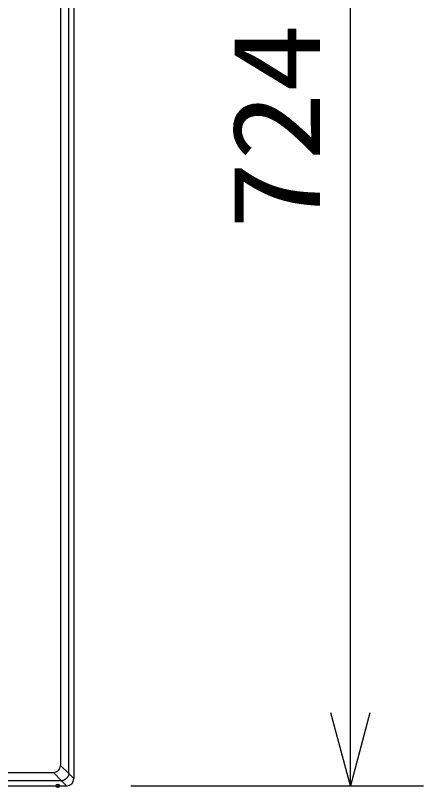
# Model space of a CAD drawing. Units: millimetres, scale not verified. Extents: x -63 to 62, y -56 to 57.
# Drawn here: x 20.62 to 31.78, y -1.26 to 19.86 of the extents above; entities that cross this region are included whole.
import ezdxf
from ezdxf.enums import TextEntityAlignment as Align

# ---------------------------------------------------------------- set-up
doc = ezdxf.new("R2010")
doc.units = ezdxf.units.MM
doc.header["$LTSCALE"] = 0.190277
doc.header["$PDMODE"] = 32
doc.header["$PDSIZE"] = 0.0951
for name, color, linetype in [('0-3_GAIKEI', 1, 'Continuous'), ('0-4_WAKU', 3, 'Continuous'), ('0-5_SUNPO', 3, 'Continuous')]:
    doc.layers.add(name, color=color, linetype=linetype)
doc.styles.add('ＭＳ ゴシック', font='')
doc.styles.get('ＭＳ ゴシック').set_extended_font_data('MS Gothic')

# ---------------------------------------------------------------- blocks, each defined once
blk = doc.blocks.new('_OPEN30')
at = {"layer": '0-5_SUNPO', "color": 7}
blk.add_line((0, 0), (-1, 0), dxfattribs=at)
blk.add_lwpolyline([(-1, 0.26795), (0, 0), (-1, -0.26795)], dxfattribs=at)

msp = doc.modelspace()

# ---------------------------------------------------------------- linework, layer by layer
at = {"layer": '0-3_GAIKEI'}
for p, q in [((22.0798, -0.8811), (22.0798, 34.6526)), ((21.853, 34.4258), (21.853, -0.6543)), ((21.853, -0.6543), (22.0798, -0.8811)), ((-37.7248, -0.852), (21.6552, -0.852)), ((21.8821, -1.0789), (21.6552, -0.852)), ((22.0798, -0.8791), (22.2152, -1.0145)), ((21.8821, -1.0789), (-37.9516, -1.0789)), ((22.0155, -1.2143), (21.8801, -1.0789))]:
    msp.add_line(p, q, dxfattribs=at)
at = {"layer": '0-3_GAIKEI', "color": 7}
for p, q in [((22.2152, 34.786), (22.2152, -1.0145)), ((-38.085, -1.2143), (22.0155, -1.2143))]:
    msp.add_line(p, q, dxfattribs=at)
at = {"layer": '0-3_GAIKEI'}
for points in [[(22.0072, -1.0147), (22.0058, -1.0161), (22.0043, -1.0175), (22.0029, -1.0188), (22.0014, -1.0202), (21.9999, -1.0215), (21.9985, -1.0229), (21.997, -1.0242), (21.9955, -1.0255), (21.994, -1.0268), (21.9925, -1.0281), (21.9909, -1.0294), (21.9894, -1.0307), (21.9879, -1.0319), (21.9863, -1.0332), (21.9848, -1.0344), (21.9832, -1.0357), (21.9816, -1.0369), (21.9801, -1.0381), (21.9785, -1.0393), (21.9769, -1.0405), (21.9753, -1.0417), (21.9736, -1.0428), (21.972, -1.044), (21.9704, -1.0451), (21.9687, -1.0462), (21.9671, -1.0474), (21.9654, -1.0485), (21.9637, -1.0495), (21.9621, -1.0506), (21.9604, -1.0517), (21.9587, -1.0527), (21.957, -1.0537), (21.9553, -1.0548), (21.9535, -1.0558), (21.9518, -1.0567), (21.9501, -1.0577), (21.9483, -1.0587), (21.9466, -1.0596), (21.9448, -1.0605)], [(22.0557, -0.9543), (22.0547, -0.956), (22.0537, -0.9577), (22.0526, -0.9594), (22.0516, -0.9611), (22.0505, -0.9628), (22.0494, -0.9645), (22.0483, -0.9661), (22.0472, -0.9678), (22.0461, -0.9694), (22.0449, -0.9711), (22.0438, -0.9727), (22.0426, -0.9743), (22.0414, -0.9759), (22.0403, -0.9775), (22.0391, -0.9791), (22.0378, -0.9807), (22.0366, -0.9822), (22.0354, -0.9838), (22.0341, -0.9854), (22.0329, -0.9869), (22.0316, -0.9885), (22.0303, -0.99), (22.0291, -0.9915), (22.0278, -0.993), (22.0265, -0.9945), (22.0251, -0.996), (22.0238, -0.9975), (22.0225, -0.999), (22.0211, -1.0005), (22.0198, -1.0019), (22.0184, -1.0034), (22.017, -1.0048), (22.0157, -1.0063), (22.0143, -1.0077), (22.0129, -1.0091), (22.0115, -1.0105), (22.0101, -1.0119), (22.0086, -1.0133), (22.0072, -1.0147)], [(22.0798, -0.8811), (22.0797, -0.8831), (22.0795, -0.8851), (22.0793, -0.8871), (22.079, -0.8891), (22.0788, -0.891), (22.0785, -0.893), (22.0782, -0.895), (22.0778, -0.8969), (22.0774, -0.8989), (22.0771, -0.9009), (22.0766, -0.9028), (22.0762, -0.9048), (22.0757, -0.9067), (22.0752, -0.9086), (22.0747, -0.9106), (22.0742, -0.9125), (22.0736, -0.9144), (22.073, -0.9163), (22.0724, -0.9182), (22.0717, -0.9201), (22.0711, -0.9219), (22.0704, -0.9238), (22.0697, -0.9257), (22.0689, -0.9275), (22.0682, -0.9294), (22.0674, -0.9312), (22.0666, -0.933), (22.0658, -0.9349), (22.065, -0.9367), (22.0641, -0.9385), (22.0633, -0.9403), (22.0624, -0.9421), (22.0615, -0.9438), (22.0606, -0.9456), (22.0596, -0.9474), (22.0587, -0.9491), (22.0577, -0.9508), (22.0567, -0.9526), (22.0557, -0.9543)], [(21.9448, -1.0605), (21.943, -1.0614), (21.9412, -1.0623), (21.9394, -1.0632), (21.9376, -1.064), (21.9358, -1.0648), (21.934, -1.0657), (21.9322, -1.0664), (21.9303, -1.0672), (21.9285, -1.068), (21.9266, -1.0687), (21.9248, -1.0694), (21.9229, -1.0701), (21.921, -1.0708), (21.9191, -1.0714), (21.9172, -1.072), (21.9153, -1.0726), (21.9134, -1.0732), (21.9115, -1.0738), (21.9096, -1.0743), (21.9077, -1.0748), (21.9057, -1.0752), (21.9038, -1.0757), (21.9018, -1.0761), (21.8999, -1.0765), (21.8979, -1.0769), (21.8959, -1.0772), (21.894, -1.0775), (21.892, -1.0778), (21.89, -1.0781), (21.888, -1.0783), (21.886, -1.0785), (21.8841, -1.0787), (21.8821, -1.0789)]]:
    msp.add_lwpolyline(points, dxfattribs=at)
msp.add_ellipse((21.2937, -0.2928), major_axis=(-0.5022, 0.5022), ratio=0.49281, start_param=2.7306286, end_param=3.5525567, dxfattribs=at)
at = {"layer": '0-3_GAIKEI', "color": 7}
msp.add_ellipse((22.0149, -1.014), major_axis=(-0.1418, 0.1418), ratio=0.997265, start_param=2.357564, end_param=3.9256213, dxfattribs=at)
at = {"layer": '0-4_WAKU'}
for p, q in [((29.7754, 0.7857), (29.7754, 32.978)), ((23.7755, -1.2143), (31.7754, -1.2143))]:
    msp.add_line(p, q, dxfattribs=at)
at = {"layer": '0-5_SUNPO', "color": 7}
msp.add_point((21.7755, -1.2143), dxfattribs=at)

# ---------------------------------------------------------------- block references
at = {"layer": '0-4_WAKU', "xscale": 2, "yscale": 2, "rotation": 270}
msp.add_blockref('_OPEN30', (29.7754, -1.2143), dxfattribs=at)

# ---------------------------------------------------------------- texts
at = {"layer": '0-4_WAKU', "style": 'ＭＳ ゴシック', "width": 1.15}
msp.add_text('724', height=2.405, rotation=90, dxfattribs=at).set_placement((29.6659, 13.9947), align=Align.BOTTOM_LEFT)

doc.saveas('drawing.dxf')
